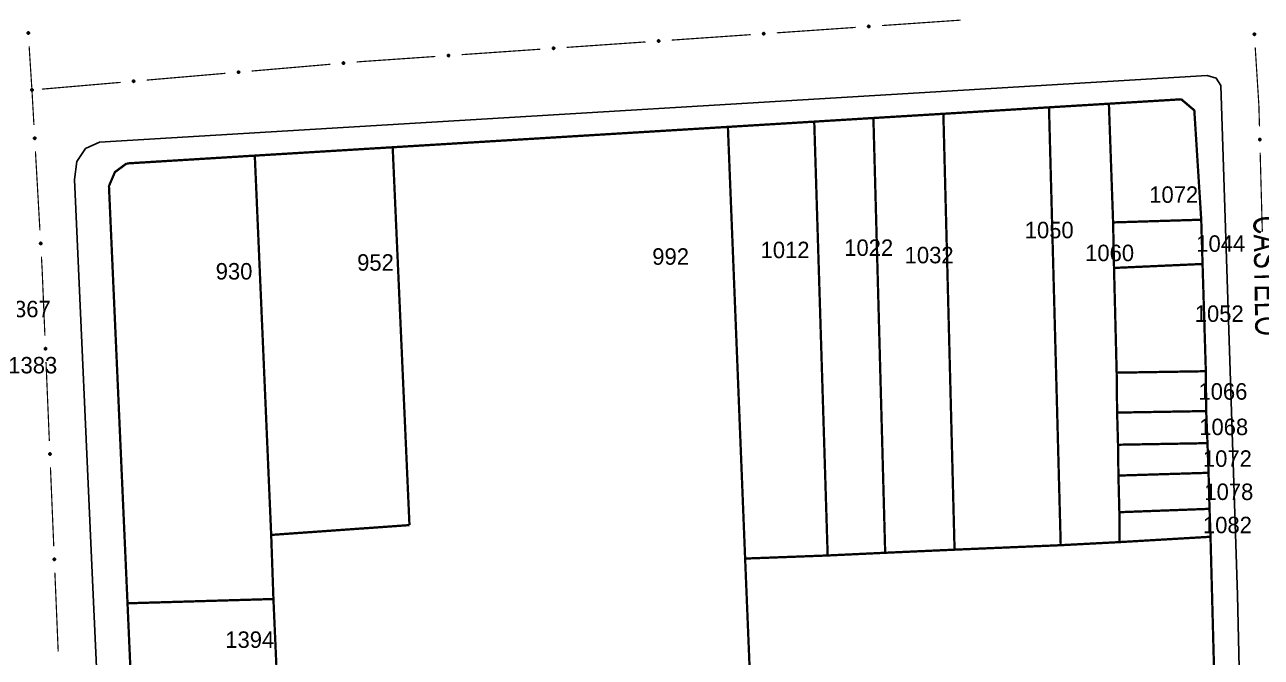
# Model space of a CAD drawing. Extents: x 202481 to 204056, y 4838981 to 4840330.
# Drawn here: x 203113.9 to 203301.8, y 4839437.1 to 4839533.1 of the extents above; entities that cross this region are included whole.
import ezdxf
from ezdxf.enums import TextEntityAlignment as Align

# ---------------------------------------------------------------- set-up
doc = ezdxf.new("R2010")
doc.units = 0
doc.header["$LTSCALE"] = 1.5
doc.header["$MEASUREMENT"] = 0
for name, color, linetype in [('CD_MALHA_LOTES', 7, 'CONTINUOUS'), ('RU-QUADRA', 210, 'CONTINUOUS'), ('SV-EIXO-RUA-PAV', 20, 'CONTINUOUS'), ('SV-RUA-PAVIM', 7, 'CONTINUOUS'), ('SV-TXT-RUA-PAV', 7, 'CONTINUOUS'), ('Th_NmrPort', 1, 'CONTINUOUS')]:
    doc.layers.add(name, color=color, linetype=linetype)
doc.styles.add('ARIAL', font='ARIAL.SHX')

msp = doc.modelspace()

# ---------------------------------------------------------------- linework, layer by layer
at = {"layer": 'CD_MALHA_LOTES', "linetype": 'Continuous', "const_width": 0.35, "flags": 128}
for points in [[(203278.66, 4839521.15), (203289.66, 4839521.82)], [(203289.66, 4839521.82), (203291.64, 4839520.14), (203292.69, 4839503.54)], [(203253.51, 4839519.62), (203269.56, 4839520.6)], [(203269.56, 4839520.6), (203278.66, 4839521.15)], [(203271.34, 4839454.13), (203269.56, 4839520.6)], [(203279.3, 4839503.13), (203278.66, 4839521.15)], [(203220.77, 4839517.63), (203233.89, 4839518.43)], [(203233.89, 4839518.43), (203242.88, 4839518.98)], [(203235.93, 4839452.57), (203233.89, 4839518.43)], [(203242.88, 4839518.98), (203253.51, 4839519.62)], [(203244.67, 4839452.98), (203242.88, 4839518.98)], [(203255.21, 4839453.45), (203253.51, 4839519.62)], [(203169.84, 4839514.54), (203220.77, 4839517.63)], [(203223.39, 4839452.1), (203220.77, 4839517.63)], [(203148.89, 4839513.27), (203169.84, 4839514.54)], [(203169.84, 4839514.54), (203172.39, 4839457.18)], [(203148.89, 4839513.27), (203129.41, 4839512.08)], [(203151.38, 4839455.69), (203148.89, 4839513.27)], [(203129.41, 4839512.08), (203127.64, 4839510.77), (203126.73, 4839508.65)], [(203126.73, 4839508.65), (203129.55, 4839445.31)], [(203279.3, 4839503.13), (203292.69, 4839503.54)], [(203279.44, 4839496.22), (203279.3, 4839503.13)], [(203292.69, 4839503.54), (203292.89, 4839496.82)], [(203279.44, 4839496.22), (203292.89, 4839496.82)], [(203279.84, 4839480.32), (203279.44, 4839496.22)], [(203292.89, 4839496.82), (203293.39, 4839480.54)], [(203279.84, 4839480.32), (203293.39, 4839480.54)], [(203293.39, 4839480.54), (203293.44, 4839474.49)], [(203279.91, 4839474.26), (203279.84, 4839480.32)], [(203279.91, 4839474.26), (203293.44, 4839474.49)], [(203280.05, 4839469.38), (203279.91, 4839474.26)], [(203293.44, 4839474.49), (203293.64, 4839469.62)], [(203280.05, 4839469.38), (203293.64, 4839469.62)], [(203280.11, 4839464.7), (203280.05, 4839469.38)], [(203293.64, 4839469.62), (203293.8, 4839465.12)], [(203280.11, 4839464.7), (203293.8, 4839465.12)], [(203280.25, 4839459.14), (203280.11, 4839464.7)], [(203293.8, 4839465.12), (203293.95, 4839459.65)], [(203280.25, 4839459.14), (203293.95, 4839459.65)], [(203280.28, 4839454.6), (203280.25, 4839459.14)], [(203293.95, 4839459.65), (203294.1, 4839455.41)], [(203172.39, 4839457.18), (203151.38, 4839455.69)], [(203151.72, 4839445.96), (203151.38, 4839455.69)], [(203280.28, 4839454.6), (203271.34, 4839454.13)], [(203294.1, 4839455.41), (203280.28, 4839454.6)], [(203294.1, 4839455.41), (203295.16, 4839415.45)], [(203223.39, 4839452.1), (203235.93, 4839452.57)], [(203244.67, 4839452.98), (203235.93, 4839452.57)], [(203255.21, 4839453.45), (203244.67, 4839452.98)], [(203271.34, 4839454.13), (203255.21, 4839453.45)], [(203225.07, 4839411.11), (203223.39, 4839452.1)], [(203129.55, 4839445.31), (203151.72, 4839445.96)], [(203130.22, 4839430.14), (203129.55, 4839445.31)], [(203152.39, 4839430.82), (203151.72, 4839445.96)]]:
    msp.add_lwpolyline(points, dxfattribs=at)
at = {"layer": 'RU-QUADRA', "linetype": 'Continuous', "const_width": 0.18, "flags": 128}
msp.add_lwpolyline([(203130.22, 4839430.14), (203129.55, 4839445.31), (203126.73, 4839508.65), (203127.64, 4839510.77), (203129.41, 4839512.08), (203148.89, 4839513.27), (203169.84, 4839514.54), (203220.77, 4839517.63), (203233.89, 4839518.43), (203242.88, 4839518.98), (203253.51, 4839519.62), (203269.56, 4839520.6), (203278.66, 4839521.15), (203289.66, 4839521.82), (203291.64, 4839520.14), (203292.69, 4839503.54), (203292.89, 4839496.82), (203293.39, 4839480.54), (203293.44, 4839474.49), (203293.64, 4839469.62), (203293.8, 4839465.12), (203293.95, 4839459.65), (203294.1, 4839455.41), (203295.16, 4839415.45)], dxfattribs=at)
at = {"layer": 'SV-EIXO-RUA-PAV', "const_width": 0.18}
for points in [[(203244.165918, 4839533.012819), (203256.137331, 4839533.840624)], [(203212.242149, 4839530.805339), (203224.213562, 4839531.633144)], [(203228.204033, 4839531.909079), (203240.175447, 4839532.736884)], [(203114.601965, 4839529.883156), (203114.987182, 4839523.895535)], [(203180.31838, 4839528.59786), (203192.289793, 4839529.425664)], [(203196.280264, 4839529.701599), (203208.251678, 4839530.529404)], [(203300.891953, 4839529.691039), (203301.399916, 4839521.707182)], [(203164.357369, 4839527.482871), (203165.02, 4839527.54)], [(203165.02, 4839527.54), (203176.327908, 4839528.321925)], [(203132.475644, 4839524.734116), (203144.431291, 4839525.764899)], [(203148.416507, 4839526.108493), (203160.372153, 4839527.139277)], [(203114.987182, 4839523.895535), (203115.03, 4839523.23)], [(203116.534782, 4839523.359738), (203128.490429, 4839524.390521)], [(203115.03, 4839523.23), (203115.332907, 4839517.90552)], [(203301.399916, 4839521.707182), (203301.45, 4839520.92)], [(203301.45, 4839520.92), (203301.537194, 4839517.709958)], [(203115.560098, 4839513.911978), (203116.241671, 4839501.931349)], [(203301.645806, 4839513.711432), (203301.971642, 4839501.715857)], [(203116.468861, 4839497.937806), (203116.525659, 4839496.93942)], [(203116.525659, 4839496.93942), (203116.57, 4839496.16)], [(203116.57, 4839496.16), (203116.999723, 4839485.94972)], [(203117.167923, 4839481.953258), (203117.672523, 4839469.963872)], [(203117.840723, 4839465.96741), (203118.345324, 4839453.978023)], [(203118.513524, 4839449.981561), (203119.018124, 4839437.992175)]]:
    msp.add_lwpolyline(points, dxfattribs=at)
at = {"layer": 'SV-EIXO-RUA-PAV'}
for points in [[(203114.574188, 4839532.029482), (203114.611374, 4839531.997714), (203114.636838, 4839531.962806), (203114.649696, 4839531.927579), (203114.652941, 4839531.893487), (203114.652333, 4839531.858236), (203114.643879, 4839531.82283), (203114.625791, 4839531.785612), (203114.594185, 4839531.748085), (203114.556712, 4839531.72435), (203114.52285, 4839531.709896), (203114.487496, 4839531.704465), (203114.45326, 4839531.70563), (203114.416773, 4839531.715628), (203114.379235, 4839531.734326), (203114.34227, 4839531.76702), (203114.317541, 4839531.801414), (203114.305998, 4839531.835814), (203114.300763, 4839531.871391), (203114.301815, 4839531.907373), (203114.310315, 4839531.94208), (203114.329209, 4839531.979841), (203114.361962, 4839532.015898), (203114.395983, 4839532.040954), (203114.430212, 4839532.052977), (203114.465354, 4839532.057342), (203114.500719, 4839532.057162), (203114.536664, 4839532.050145), (203114.574188, 4839532.029482)], [(203226.057866, 4839531.871018), (203226.089455, 4839531.908357), (203226.12424, 4839531.933987), (203226.159405, 4839531.947014), (203226.193481, 4839531.950423), (203226.228735, 4839531.949984), (203226.264181, 4839531.941699), (203226.301486, 4839531.92379), (203226.339163, 4839531.892364), (203226.363077, 4839531.855005), (203226.377693, 4839531.821213), (203226.383294, 4839531.785885), (203226.382293, 4839531.751644), (203226.37247, 4839531.71511), (203226.353952, 4839531.677483), (203226.321435, 4839531.640361), (203226.287161, 4839531.615467), (203226.252817, 4839531.60376), (203226.217265, 4839531.598355), (203226.181278, 4839531.599234), (203226.146531, 4839531.607567), (203226.10868, 4839531.626281), (203226.072466, 4839531.65886), (203226.047247, 4839531.692761), (203226.035061, 4839531.726932), (203226.030527, 4839531.762053), (203226.030538, 4839531.797418), (203226.037382, 4839531.833396), (203226.057866, 4839531.871018)], [(203242.01975, 4839532.974758), (203242.05134, 4839533.012096), (203242.086124, 4839533.037727), (203242.12129, 4839533.050754), (203242.155366, 4839533.054163), (203242.19062, 4839533.053724), (203242.226066, 4839533.045439), (203242.26337, 4839533.02753), (203242.301048, 4839532.996104), (203242.324962, 4839532.958745), (203242.339578, 4839532.924953), (203242.345178, 4839532.889625), (203242.344178, 4839532.855384), (203242.334355, 4839532.81885), (203242.315836, 4839532.781222), (203242.28332, 4839532.744101), (203242.249045, 4839532.719207), (203242.214701, 4839532.7075), (203242.179149, 4839532.702095), (203242.143163, 4839532.702974), (203242.108415, 4839532.711307), (203242.070564, 4839532.730021), (203242.03435, 4839532.7626), (203242.009132, 4839532.796501), (203241.996945, 4839532.830672), (203241.992412, 4839532.865793), (203241.992422, 4839532.901158), (203241.999267, 4839532.937136), (203242.01975, 4839532.974758)], [(203300.865698, 4839531.837383), (203300.902862, 4839531.805589), (203300.928301, 4839531.770664), (203300.941134, 4839531.735428), (203300.944355, 4839531.701333), (203300.943722, 4839531.666082), (203300.935243, 4839531.630682), (203300.917129, 4839531.593477), (203300.885496, 4839531.555973), (203300.848006, 4839531.532264), (203300.814134, 4839531.517835), (203300.778776, 4839531.512429), (203300.744541, 4839531.513617), (203300.708061, 4839531.523641), (203300.670536, 4839531.542366), (203300.633594, 4839531.575087), (203300.608889, 4839531.609497), (203300.597371, 4839531.643906), (203300.592162, 4839531.679487), (203300.593239, 4839531.715468), (203300.601763, 4839531.750169), (203300.620684, 4839531.787916), (203300.653462, 4839531.82395), (203300.687502, 4839531.848982), (203300.721739, 4839531.86098), (203300.756884, 4839531.865321), (203300.792249, 4839531.865116), (203300.828188, 4839531.858074), (203300.865698, 4839531.837383)], [(203194.134097, 4839529.663539), (203194.165686, 4839529.700877), (203194.200471, 4839529.726507), (203194.235636, 4839529.739534), (203194.269712, 4839529.742943), (203194.304966, 4839529.742504), (203194.340412, 4839529.734219), (203194.377717, 4839529.71631), (203194.415394, 4839529.684884), (203194.439308, 4839529.647525), (203194.453924, 4839529.613733), (203194.459525, 4839529.578405), (203194.458524, 4839529.544164), (203194.448701, 4839529.50763), (203194.430183, 4839529.470003), (203194.397666, 4839529.432881), (203194.363392, 4839529.407987), (203194.329047, 4839529.39628), (203194.293496, 4839529.390875), (203194.257509, 4839529.391755), (203194.222762, 4839529.400087), (203194.184911, 4839529.418801), (203194.148697, 4839529.45138), (203194.123478, 4839529.485281), (203194.111292, 4839529.519452), (203194.106758, 4839529.554573), (203194.106769, 4839529.589938), (203194.113613, 4839529.625916), (203194.134097, 4839529.663539)], [(203210.095981, 4839530.767279), (203210.127571, 4839530.804617), (203210.162355, 4839530.830247), (203210.197521, 4839530.843274), (203210.231597, 4839530.846683), (203210.266851, 4839530.846244), (203210.302297, 4839530.837959), (203210.339601, 4839530.82005), (203210.377279, 4839530.788624), (203210.401193, 4839530.751265), (203210.415809, 4839530.717473), (203210.421409, 4839530.682145), (203210.420409, 4839530.647904), (203210.410586, 4839530.61137), (203210.392067, 4839530.573743), (203210.359551, 4839530.536621), (203210.325276, 4839530.511727), (203210.290932, 4839530.50002), (203210.25538, 4839530.494615), (203210.219394, 4839530.495495), (203210.184646, 4839530.503827), (203210.146795, 4839530.522541), (203210.110581, 4839530.55512), (203210.085363, 4839530.589021), (203210.073176, 4839530.623192), (203210.068643, 4839530.658313), (203210.068653, 4839530.693678), (203210.075498, 4839530.729656), (203210.095981, 4839530.767279)], [(203178.172212, 4839528.559799), (203178.203802, 4839528.597137), (203178.238586, 4839528.622767), (203178.273751, 4839528.635794), (203178.307827, 4839528.639203), (203178.343082, 4839528.638764), (203178.378528, 4839528.63048), (203178.415832, 4839528.61257), (203178.45351, 4839528.581145), (203178.477424, 4839528.543785), (203178.49204, 4839528.509993), (203178.49764, 4839528.474665), (203178.49664, 4839528.440425), (203178.486817, 4839528.40389), (203178.468298, 4839528.366263), (203178.435781, 4839528.329141), (203178.401507, 4839528.304248), (203178.367163, 4839528.292541), (203178.331611, 4839528.287135), (203178.295625, 4839528.288015), (203178.260877, 4839528.296348), (203178.223026, 4839528.315061), (203178.186812, 4839528.347641), (203178.161594, 4839528.381542), (203178.149407, 4839528.415712), (203178.144874, 4839528.450833), (203178.144884, 4839528.486198), (203178.151729, 4839528.522176), (203178.172212, 4839528.559799)], [(203146.271294, 4839526.034028), (203146.302245, 4839526.071897), (203146.33659, 4839526.098114), (203146.371529, 4839526.111735), (203146.405542, 4839526.115722), (203146.440799, 4839526.115881), (203146.47638, 4839526.108199), (203146.513983, 4839526.090925), (203146.552189, 4839526.060143), (203146.576733, 4839526.023195), (203146.59192, 4839525.989655), (203146.598119, 4839525.954427), (203146.5977, 4839525.920175), (203146.588498, 4839525.883479), (203146.570621, 4839525.845543), (203146.538738, 4839525.807875), (203146.504891, 4839525.782404), (203146.470751, 4839525.770115), (203146.435296, 4839525.764108), (203146.399299, 4839525.764377), (203146.364415, 4839525.772119), (203146.326252, 4839525.790187), (203146.289491, 4839525.822148), (203146.263701, 4839525.855616), (203146.250937, 4839525.889575), (203146.245808, 4839525.924614), (203146.245218, 4839525.959974), (203146.251451, 4839525.996063), (203146.271294, 4839526.034028)], [(203162.212156, 4839527.408405), (203162.243107, 4839527.446274), (203162.277452, 4839527.472491), (203162.312391, 4839527.486113), (203162.346405, 4839527.490099), (203162.381661, 4839527.490258), (203162.417243, 4839527.482576), (203162.454845, 4839527.465302), (203162.493051, 4839527.43452), (203162.517595, 4839527.397572), (203162.532782, 4839527.364033), (203162.538981, 4839527.328805), (203162.538562, 4839527.294552), (203162.52936, 4839527.257856), (203162.511483, 4839527.219921), (203162.4796, 4839527.182253), (203162.445753, 4839527.156781), (203162.411613, 4839527.144493), (203162.376158, 4839527.138485), (203162.340162, 4839527.138754), (203162.305278, 4839527.146496), (203162.267114, 4839527.164565), (203162.230353, 4839527.196525), (203162.204563, 4839527.229994), (203162.191799, 4839527.263953), (203162.18667, 4839527.298992), (203162.186081, 4839527.334352), (203162.192314, 4839527.370441), (203162.212156, 4839527.408405)], [(203130.330431, 4839524.65965), (203130.361383, 4839524.697519), (203130.395728, 4839524.723736), (203130.430667, 4839524.737358), (203130.46468, 4839524.741344), (203130.499937, 4839524.741503), (203130.535518, 4839524.733821), (203130.573121, 4839524.716547), (203130.611326, 4839524.685765), (203130.635871, 4839524.648817), (203130.651058, 4839524.615278), (203130.657257, 4839524.58005), (203130.656838, 4839524.545797), (203130.647636, 4839524.509101), (203130.629758, 4839524.471165), (203130.597876, 4839524.433498), (203130.564029, 4839524.408026), (203130.529888, 4839524.395738), (203130.494433, 4839524.38973), (203130.458437, 4839524.389999), (203130.423553, 4839524.397741), (203130.38539, 4839524.41581), (203130.348629, 4839524.44777), (203130.322839, 4839524.481239), (203130.310075, 4839524.515198), (203130.304946, 4839524.550237), (203130.304356, 4839524.585597), (203130.310589, 4839524.621686), (203130.330431, 4839524.65965)], [(203114.877395, 4839523.327332), (203114.908346, 4839523.3652), (203114.942691, 4839523.391417), (203114.97763, 4839523.405039), (203115.011644, 4839523.409025), (203115.0469, 4839523.409185), (203115.082482, 4839523.401503), (203115.120084, 4839523.384229), (203115.15829, 4839523.353447), (203115.182834, 4839523.316498), (203115.198021, 4839523.282959), (203115.20422, 4839523.247731), (203115.203801, 4839523.213479), (203115.194599, 4839523.176783), (203115.176722, 4839523.138847), (203115.144839, 4839523.101179), (203115.110992, 4839523.075707), (203115.076852, 4839523.063419), (203115.041397, 4839523.057412), (203115.005401, 4839523.057681), (203114.970517, 4839523.065423), (203114.932353, 4839523.083491), (203114.895592, 4839523.115452), (203114.869802, 4839523.14892), (203114.857038, 4839523.182879), (203114.851909, 4839523.217918), (203114.851319, 4839523.253278), (203114.857553, 4839523.289367), (203114.877395, 4839523.327332)], [(203115.548245, 4839516.05845), (203115.585194, 4839516.026407), (203115.610398, 4839515.991312), (203115.622995, 4839515.95599), (203115.625987, 4839515.921875), (203115.625118, 4839515.886629), (203115.616401, 4839515.851287), (203115.598038, 4839515.814204), (203115.566154, 4839515.776913), (203115.528506, 4839515.753456), (203115.494538, 4839515.739254), (203115.459144, 4839515.734085), (203115.424918, 4839515.735504), (203115.388506, 4839515.745772), (203115.351108, 4839515.764749), (203115.314386, 4839515.797716), (203115.289913, 4839515.832292), (203115.278626, 4839515.866777), (203115.273655, 4839515.902392), (203115.274974, 4839515.938365), (203115.283731, 4839515.973008), (203115.302905, 4839516.010628), (203115.335924, 4839516.046441), (203115.370131, 4839516.071244), (203115.404448, 4839516.083012), (203115.439621, 4839516.087117), (203115.474983, 4839516.086674), (203115.510875, 4839516.079391), (203115.548245, 4839516.05845)], [(203301.697639, 4839515.857312), (203301.733622, 4839515.824186), (203301.757773, 4839515.788359), (203301.769316, 4839515.752679), (203301.771295, 4839515.71849), (203301.769381, 4839515.683285), (203301.759619, 4839515.648217), (203301.740164, 4839515.611696), (203301.707188, 4839515.575367), (203301.66886, 4839515.553038), (203301.634486, 4839515.53985), (203301.598954, 4839515.535733), (203301.564786, 4839515.538167), (203301.528694, 4839515.549511), (203301.491875, 4839515.569588), (203301.456148, 4839515.603631), (203301.432711, 4839515.638917), (203301.422452, 4839515.673722), (203301.41854, 4839515.709469), (203301.420926, 4839515.745387), (203301.430706, 4839515.779755), (203301.450988, 4839515.816789), (203301.485055, 4839515.851607), (203301.519983, 4839515.875384), (203301.554634, 4839515.886129), (203301.589914, 4839515.889188), (203301.625247, 4839515.887697), (203301.660907, 4839515.879352), (203301.697639, 4839515.857312)], [(203116.457008, 4839500.084279), (203116.493958, 4839500.052235), (203116.519162, 4839500.01714), (203116.531758, 4839499.981819), (203116.534751, 4839499.947704), (203116.533881, 4839499.912457), (203116.525165, 4839499.877115), (203116.506801, 4839499.840032), (203116.474918, 4839499.802741), (203116.437269, 4839499.779285), (203116.403301, 4839499.765083), (203116.367907, 4839499.759914), (203116.333682, 4839499.761333), (203116.29727, 4839499.771601), (203116.259871, 4839499.790577), (203116.22315, 4839499.823545), (203116.198676, 4839499.858121), (203116.187389, 4839499.892605), (203116.182419, 4839499.928221), (203116.183738, 4839499.964194), (203116.192494, 4839499.998837), (203116.211668, 4839500.036457), (203116.244687, 4839500.07227), (203116.278894, 4839500.097073), (203116.313211, 4839500.108841), (203116.348385, 4839500.112945), (203116.383747, 4839500.112503), (203116.419638, 4839500.10522), (203116.457008, 4839500.084279)], [(203117.187764, 4839484.099671), (203117.224237, 4839484.067086), (203117.24892, 4839484.031622), (203117.260993, 4839483.996119), (203117.263482, 4839483.961963), (203117.262092, 4839483.926734), (203117.252854, 4839483.891524), (203117.233945, 4839483.854716), (203117.201515, 4839483.8179), (203117.163524, 4839483.795002), (203117.12935, 4839483.781303), (203117.093884, 4839483.776658), (203117.059683, 4839483.778581), (203117.023426, 4839483.789386), (203116.986312, 4839483.808913), (203116.950081, 4839483.842419), (203116.926121, 4839483.877352), (203116.915345, 4839483.912), (203116.9109, 4839483.947684), (203116.91275, 4839483.983634), (203116.922017, 4839484.018144), (203116.941745, 4839484.055477), (203116.975289, 4839484.090799), (203117.009858, 4839484.115094), (203117.044345, 4839484.126354), (203117.079576, 4839484.129938), (203117.114927, 4839484.128974), (203117.150708, 4839484.121162), (203117.187764, 4839484.099671)], [(203117.860565, 4839468.113823), (203117.897037, 4839468.081238), (203117.92172, 4839468.045774), (203117.933794, 4839468.010271), (203117.936282, 4839467.976115), (203117.934892, 4839467.940885), (203117.925655, 4839467.905676), (203117.906746, 4839467.868868), (203117.874315, 4839467.832052), (203117.836324, 4839467.809154), (203117.80215, 4839467.795455), (203117.766684, 4839467.79081), (203117.732483, 4839467.792733), (203117.696227, 4839467.803538), (203117.659113, 4839467.823065), (203117.622882, 4839467.856571), (203117.598922, 4839467.891504), (203117.588145, 4839467.926152), (203117.583701, 4839467.961836), (203117.585551, 4839467.997786), (203117.594818, 4839468.032296), (203117.614545, 4839468.069629), (203117.64809, 4839468.10495), (203117.682659, 4839468.129246), (203117.717146, 4839468.140506), (203117.752376, 4839468.14409), (203117.787728, 4839468.143126), (203117.823508, 4839468.135314), (203117.860565, 4839468.113823)], [(203118.533365, 4839452.127975), (203118.569837, 4839452.09539), (203118.594521, 4839452.059926), (203118.606594, 4839452.024422), (203118.609083, 4839451.990267), (203118.607693, 4839451.955037), (203118.598455, 4839451.919828), (203118.579546, 4839451.88302), (203118.547116, 4839451.846204), (203118.509125, 4839451.823306), (203118.474951, 4839451.809607), (203118.439485, 4839451.804961), (203118.405284, 4839451.806885), (203118.369027, 4839451.81769), (203118.331913, 4839451.837217), (203118.295682, 4839451.870723), (203118.271722, 4839451.905656), (203118.260946, 4839451.940304), (203118.256501, 4839451.975988), (203118.258351, 4839452.011938), (203118.267618, 4839452.046448), (203118.287346, 4839452.083781), (203118.32089, 4839452.119102), (203118.355459, 4839452.143397), (203118.389946, 4839452.154658), (203118.425177, 4839452.158242), (203118.460528, 4839452.157278), (203118.496309, 4839452.149466), (203118.533365, 4839452.127975)]]:
    msp.add_lwpolyline(points, close=True, dxfattribs=at)
for points in [[(203114.301815, 4839531.907373), (203114.317541, 4839531.801414)], [(203114.306978, 4839531.920436), (203114.329005, 4839531.790588)], [(203114.310315, 4839531.94208), (203114.34227, 4839531.76702)], [(203114.32249, 4839531.955618), (203114.359791, 4839531.758385)], [(203114.329209, 4839531.979841), (203114.379235, 4839531.734326)], [(203114.347359, 4839531.994136), (203114.397298, 4839531.727982)], [(203114.361962, 4839532.015898), (203114.416773, 4839531.715628)], [(203114.378112, 4839532.026196), (203114.433666, 4839531.715281)], [(203114.395983, 4839532.040954), (203114.45326, 4839531.70563)], [(203114.412553, 4839532.043453), (203114.469684, 4839531.708027)], [(203114.430212, 4839532.052977), (203114.487496, 4839531.704465)], [(203114.447519, 4839532.052539), (203114.502452, 4839531.708768)], [(203114.465354, 4839532.057342), (203114.52285, 4839531.709896)], [(203114.484373, 4839532.053543), (203114.541241, 4839531.722202)], [(203114.500719, 4839532.057162), (203114.556712, 4839531.72435)], [(203114.518854, 4839532.048924), (203114.575594, 4839531.74082)], [(203114.536664, 4839532.050145), (203114.594185, 4839531.748085)], [(203114.553685, 4839532.038859), (203114.607885, 4839531.770245)], [(203114.574188, 4839532.029482), (203114.625791, 4839531.785612)], [(203114.59374, 4839532.011354), (203114.63394, 4839531.811574)], [(203114.611374, 4839531.997714), (203114.643879, 4839531.82283)], [(203114.625975, 4839531.977877), (203114.646553, 4839531.849304)], [(203114.636838, 4839531.962806), (203114.652333, 4839531.858236)], [(203226.030527, 4839531.762053), (203226.377693, 4839531.821213)], [(203226.030538, 4839531.797418), (203226.363077, 4839531.855005)], [(203226.034235, 4839531.78109), (203226.3653, 4839531.839545)], [(203226.035061, 4839531.726932), (203226.383294, 4839531.785885)], [(203226.035416, 4839531.744241), (203226.37892, 4839531.800821)], [(203226.037382, 4839531.833396), (203226.339163, 4839531.892364)], [(203226.038689, 4839531.815592), (203226.346517, 4839531.873808)], [(203226.044669, 4839531.709319), (203226.379817, 4839531.768056)], [(203226.047247, 4839531.692761), (203226.382293, 4839531.751644)], [(203226.048587, 4839531.850471), (203226.316938, 4839531.905957)], [(203226.057866, 4839531.871018), (203226.301486, 4839531.92379)], [(203226.062091, 4839531.674961), (203226.372736, 4839531.732004)], [(203226.072466, 4839531.65886), (203226.37247, 4839531.71511)], [(203226.075899, 4839531.890658), (203226.275485, 4839531.931814)], [(203226.089455, 4839531.908357), (203226.264181, 4839531.941699)], [(203226.094298, 4839531.644361), (203226.360209, 4839531.695576)], [(203226.10868, 4839531.626281), (203226.353952, 4839531.677483)], [(203226.109221, 4839531.923053), (203226.237695, 4839531.944247)], [(203226.12424, 4839531.933987), (203226.228735, 4839531.949984)], [(203226.132935, 4839531.619678), (203226.329986, 4839531.657923)], [(203226.146531, 4839531.607567), (203226.321435, 4839531.640361)], [(203226.16819, 4839531.604334), (203226.297931, 4839531.626983)], [(203226.181278, 4839531.599234), (203226.287161, 4839531.615467)], [(203241.992412, 4839532.865793), (203242.339578, 4839532.924953)], [(203241.992422, 4839532.901158), (203242.324962, 4839532.958745)], [(203241.99612, 4839532.88483), (203242.327184, 4839532.943284)], [(203241.996945, 4839532.830672), (203242.345178, 4839532.889625)], [(203241.9973, 4839532.847981), (203242.340804, 4839532.904561)], [(203241.999267, 4839532.937136), (203242.301048, 4839532.996104)], [(203242.000573, 4839532.919332), (203242.308402, 4839532.977548)], [(203242.006554, 4839532.813059), (203242.341702, 4839532.871796)], [(203242.009132, 4839532.796501), (203242.344178, 4839532.855384)], [(203242.010471, 4839532.954211), (203242.278823, 4839533.009697)], [(203242.01975, 4839532.974758), (203242.26337, 4839533.02753)], [(203242.023975, 4839532.778701), (203242.33462, 4839532.835744)], [(203242.03435, 4839532.7626), (203242.334355, 4839532.81885)], [(203242.037784, 4839532.994397), (203242.237369, 4839533.035554)], [(203242.05134, 4839533.012096), (203242.226066, 4839533.045439)], [(203242.056182, 4839532.748101), (203242.322094, 4839532.799315)], [(203242.070564, 4839532.730021), (203242.315836, 4839532.781222)], [(203242.071106, 4839533.026793), (203242.199579, 4839533.047987)], [(203242.086124, 4839533.037727), (203242.19062, 4839533.053724)], [(203242.094819, 4839532.723417), (203242.291871, 4839532.761663)], [(203242.108415, 4839532.711307), (203242.28332, 4839532.744101)], [(203242.130075, 4839532.708074), (203242.259816, 4839532.730723)], [(203242.143163, 4839532.702974), (203242.249045, 4839532.719207)], [(203300.593239, 4839531.715468), (203300.608889, 4839531.609497)], [(203300.598411, 4839531.728527), (203300.620346, 4839531.598664)], [(203300.601763, 4839531.750169), (203300.633594, 4839531.575087)], [(203300.613948, 4839531.763698), (203300.651109, 4839531.566439)], [(203300.620684, 4839531.787916), (203300.670536, 4839531.542366)], [(203300.638844, 4839531.802199), (203300.688595, 4839531.536009)], [(203300.653462, 4839531.82395), (203300.708061, 4839531.523641)], [(203300.66962, 4839531.834237), (203300.724954, 4839531.523283)], [(203300.687502, 4839531.848982), (203300.744541, 4839531.513617)], [(203300.704073, 4839531.851469), (203300.760966, 4839531.516003)], [(203300.721739, 4839531.86098), (203300.778776, 4839531.512429)], [(203300.739046, 4839531.86053), (203300.793735, 4839531.516721)], [(203300.756884, 4839531.865321), (203300.814134, 4839531.517835)], [(203300.7759, 4839531.861508), (203300.832533, 4839531.530127)], [(203300.792249, 4839531.865116), (203300.848006, 4839531.532264)], [(203300.810378, 4839531.856865), (203300.8669, 4839531.548721)], [(203300.828188, 4839531.858074), (203300.885496, 4839531.555973)], [(203300.845202, 4839531.846775), (203300.899211, 4839531.578123)], [(203300.865698, 4839531.837383), (203300.917129, 4839531.593477)], [(203300.885237, 4839531.819242), (203300.925296, 4839531.619433)], [(203300.902862, 4839531.805589), (203300.935243, 4839531.630682)], [(203300.917449, 4839531.785742), (203300.937936, 4839531.657154)], [(203300.928301, 4839531.770664), (203300.943722, 4839531.666082)], [(203194.106758, 4839529.554573), (203194.453924, 4839529.613733)], [(203194.106769, 4839529.589938), (203194.439308, 4839529.647525)], [(203194.110466, 4839529.57361), (203194.441531, 4839529.632065)], [(203194.111292, 4839529.519452), (203194.459525, 4839529.578405)], [(203194.111647, 4839529.536761), (203194.45515, 4839529.593341)], [(203194.113613, 4839529.625916), (203194.415394, 4839529.684884)], [(203194.114919, 4839529.608112), (203194.422748, 4839529.666328)], [(203194.1209, 4839529.501839), (203194.456048, 4839529.560576)], [(203194.123478, 4839529.485281), (203194.458524, 4839529.544164)], [(203194.124818, 4839529.642991), (203194.393169, 4839529.698477)], [(203194.134097, 4839529.663539), (203194.377717, 4839529.71631)], [(203194.138322, 4839529.467481), (203194.448967, 4839529.524524)], [(203194.148697, 4839529.45138), (203194.448701, 4839529.50763)], [(203194.15213, 4839529.683178), (203194.351716, 4839529.724334)], [(203194.165686, 4839529.700877), (203194.340412, 4839529.734219)], [(203194.170529, 4839529.436882), (203194.43644, 4839529.488096)], [(203194.185452, 4839529.715573), (203194.313926, 4839529.736767)], [(203194.200471, 4839529.726507), (203194.304966, 4839529.742504)], [(203210.068643, 4839530.658313), (203210.415809, 4839530.717473)], [(203210.068653, 4839530.693678), (203210.401193, 4839530.751265)], [(203210.072351, 4839530.67735), (203210.403415, 4839530.735805)], [(203210.073176, 4839530.623192), (203210.421409, 4839530.682145)], [(203210.073531, 4839530.640501), (203210.417035, 4839530.697081)], [(203210.075498, 4839530.729656), (203210.377279, 4839530.788624)], [(203210.076804, 4839530.711852), (203210.384632, 4839530.770068)], [(203210.082785, 4839530.605579), (203210.417933, 4839530.664316)], [(203210.085363, 4839530.589021), (203210.420409, 4839530.647904)], [(203210.086702, 4839530.746731), (203210.355054, 4839530.802217)], [(203210.095981, 4839530.767279), (203210.339601, 4839530.82005)], [(203210.100206, 4839530.571221), (203210.410851, 4839530.628264)], [(203210.110581, 4839530.55512), (203210.410586, 4839530.61137)], [(203210.114015, 4839530.786918), (203210.3136, 4839530.828074)], [(203210.127571, 4839530.804617), (203210.302297, 4839530.837959)], [(203210.132413, 4839530.540622), (203210.398325, 4839530.591836)], [(203210.146795, 4839530.522541), (203210.392067, 4839530.573743)], [(203210.147337, 4839530.819313), (203210.27581, 4839530.840507)], [(203210.162355, 4839530.830247), (203210.266851, 4839530.846244)], [(203210.17105, 4839530.515938), (203210.368102, 4839530.554184)], [(203210.184646, 4839530.503827), (203210.359551, 4839530.536621)], [(203210.206306, 4839530.500594), (203210.336046, 4839530.523244)], [(203210.219394, 4839530.495495), (203210.325276, 4839530.511727)], [(203178.144874, 4839528.450833), (203178.49204, 4839528.509993)], [(203178.144884, 4839528.486198), (203178.477424, 4839528.543785)], [(203178.148582, 4839528.46987), (203178.479646, 4839528.528325)], [(203178.149407, 4839528.415712), (203178.49764, 4839528.474665)], [(203178.149762, 4839528.433022), (203178.493266, 4839528.489601)], [(203178.151729, 4839528.522176), (203178.45351, 4839528.581145)], [(203178.153035, 4839528.504372), (203178.460863, 4839528.562588)], [(203178.159016, 4839528.398099), (203178.494164, 4839528.456836)], [(203178.161594, 4839528.381542), (203178.49664, 4839528.440425)], [(203178.162933, 4839528.539251), (203178.431285, 4839528.594738)], [(203178.172212, 4839528.559799), (203178.415832, 4839528.61257)], [(203178.176437, 4839528.363741), (203178.487082, 4839528.420784)], [(203178.186812, 4839528.347641), (203178.486817, 4839528.40389)], [(203178.190245, 4839528.579438), (203178.389831, 4839528.620595)], [(203178.203802, 4839528.597137), (203178.378528, 4839528.63048)], [(203178.208644, 4839528.333142), (203178.474556, 4839528.384356)], [(203178.223026, 4839528.315061), (203178.468298, 4839528.366263)], [(203178.223568, 4839528.611833), (203178.352041, 4839528.633027)], [(203178.238586, 4839528.622767), (203178.343082, 4839528.638764)], [(203178.247281, 4839528.308458), (203178.444332, 4839528.346704)], [(203178.260877, 4839528.296348), (203178.435781, 4839528.329141)], [(203178.282537, 4839528.293115), (203178.412277, 4839528.315764)], [(203178.295625, 4839528.288015), (203178.401507, 4839528.304248)], [(203194.184911, 4839529.418801), (203194.430183, 4839529.470003)], [(203194.209166, 4839529.412198), (203194.406217, 4839529.450444)], [(203194.222762, 4839529.400087), (203194.397666, 4839529.432881)], [(203194.244421, 4839529.396854), (203194.374162, 4839529.419504)], [(203194.257509, 4839529.391755), (203194.363392, 4839529.407987)], [(203146.245218, 4839525.959974), (203146.576733, 4839526.023195)], [(203146.245808, 4839525.924614), (203146.59192, 4839525.989655)], [(203146.249192, 4839525.943711), (203146.579217, 4839526.007774)], [(203146.250937, 4839525.889575), (203146.598119, 4839525.954427)], [(203146.250998, 4839525.906888), (203146.593492, 4839525.969287)], [(203146.251451, 4839525.996063), (203146.552189, 4839526.060143)], [(203146.25306, 4839525.978284), (203146.559856, 4839526.041714)], [(203146.260843, 4839525.872128), (203146.594946, 4839525.936542)], [(203146.262365, 4839526.013326), (203146.529736, 4839526.073357)], [(203146.263701, 4839525.855616), (203146.5977, 4839525.920175)], [(203146.271294, 4839526.034028), (203146.513983, 4839526.090925)], [(203146.278844, 4839525.83807), (203146.588477, 4839525.900375)], [(203146.288991, 4839526.05397), (203146.48785, 4839526.098507)], [(203146.289491, 4839525.822148), (203146.588498, 4839525.883479)], [(203146.302245, 4839526.071897), (203146.47638, 4839526.108199)], [(203146.311566, 4839525.808022), (203146.57657, 4839525.86374)], [(203146.321759, 4839526.086926), (203146.449855, 4839526.110296)], [(203146.326252, 4839525.790187), (203146.570621, 4839525.845543)], [(203146.33659, 4839526.098114), (203146.440799, 4839526.115881)], [(203146.350616, 4839525.783997), (203146.54699, 4839525.82558)], [(203146.364415, 4839525.772119), (203146.538738, 4839525.807875)], [(203146.386127, 4839525.769254), (203146.515465, 4839525.794101)], [(203146.399299, 4839525.764377), (203146.504891, 4839525.782404)], [(203162.186081, 4839527.334352), (203162.517595, 4839527.397572)], [(203162.18667, 4839527.298992), (203162.532782, 4839527.364033)], [(203162.190055, 4839527.318089), (203162.520079, 4839527.382152)], [(203162.191799, 4839527.263953), (203162.538981, 4839527.328805)], [(203162.19186, 4839527.281266), (203162.534354, 4839527.343665)], [(203162.192314, 4839527.370441), (203162.493051, 4839527.43452)], [(203162.193922, 4839527.352662), (203162.500718, 4839527.416092)], [(203162.201705, 4839527.246505), (203162.535808, 4839527.31092)], [(203162.203227, 4839527.387704), (203162.470598, 4839527.447734)], [(203162.204563, 4839527.229994), (203162.538562, 4839527.294552)], [(203162.212156, 4839527.408405), (203162.454845, 4839527.465302)], [(203162.219706, 4839527.212448), (203162.529339, 4839527.274753)], [(203162.229853, 4839527.428348), (203162.428712, 4839527.472884)], [(203162.230353, 4839527.196525), (203162.52936, 4839527.257856)], [(203162.243107, 4839527.446274), (203162.417243, 4839527.482576)], [(203162.252428, 4839527.182399), (203162.517432, 4839527.238117)], [(203162.262621, 4839527.461304), (203162.390717, 4839527.484674)], [(203162.267114, 4839527.164565), (203162.511483, 4839527.219921)], [(203162.277452, 4839527.472491), (203162.381661, 4839527.490258)], [(203162.291478, 4839527.158374), (203162.487852, 4839527.199958)], [(203162.305278, 4839527.146496), (203162.4796, 4839527.182253)], [(203162.326989, 4839527.143631), (203162.456327, 4839527.168478)], [(203162.340162, 4839527.138754), (203162.445753, 4839527.156781)], [(203130.304356, 4839524.585597), (203130.635871, 4839524.648817)], [(203130.304946, 4839524.550237), (203130.651058, 4839524.615278)], [(203130.30833, 4839524.569334), (203130.638355, 4839524.633397)], [(203130.310075, 4839524.515198), (203130.657257, 4839524.58005)], [(203130.310136, 4839524.53251), (203130.65263, 4839524.594909)], [(203130.310589, 4839524.621686), (203130.611326, 4839524.685765)], [(203130.312197, 4839524.603907), (203130.618994, 4839524.667337)], [(203130.31998, 4839524.49775), (203130.654084, 4839524.562165)], [(203130.321502, 4839524.638948), (203130.588874, 4839524.698979)], [(203130.322839, 4839524.481239), (203130.656838, 4839524.545797)], [(203130.330431, 4839524.65965), (203130.573121, 4839524.716547)], [(203130.337982, 4839524.463693), (203130.647615, 4839524.525998)], [(203130.348129, 4839524.679593), (203130.546988, 4839524.724129)], [(203130.348629, 4839524.44777), (203130.647636, 4839524.509101)], [(203130.361383, 4839524.697519), (203130.535518, 4839524.733821)], [(203130.370704, 4839524.433644), (203130.635708, 4839524.489362)], [(203130.380897, 4839524.712549), (203130.508993, 4839524.735919)], [(203130.38539, 4839524.41581), (203130.629758, 4839524.471165)], [(203130.395728, 4839524.723736), (203130.499937, 4839524.741503)], [(203130.409754, 4839524.409619), (203130.606128, 4839524.451203)], [(203130.423553, 4839524.397741), (203130.597876, 4839524.433498)], [(203130.445265, 4839524.394876), (203130.574602, 4839524.419723)], [(203130.458437, 4839524.389999), (203130.564029, 4839524.408026)], [(203114.851319, 4839523.253278), (203115.182834, 4839523.316498)], [(203114.851909, 4839523.217918), (203115.198021, 4839523.282959)], [(203114.855294, 4839523.237015), (203115.185318, 4839523.301078)], [(203114.857038, 4839523.182879), (203115.20422, 4839523.247731)], [(203114.857099, 4839523.200192), (203115.199593, 4839523.262591)], [(203114.857553, 4839523.289367), (203115.15829, 4839523.353447)], [(203114.859161, 4839523.271588), (203115.165957, 4839523.335018)], [(203114.866944, 4839523.165431), (203115.201047, 4839523.229846)], [(203114.868466, 4839523.30663), (203115.135837, 4839523.366661)], [(203114.869802, 4839523.14892), (203115.203801, 4839523.213479)], [(203114.877395, 4839523.327332), (203115.120084, 4839523.384229)], [(203114.884945, 4839523.131374), (203115.194578, 4839523.193679)], [(203114.895092, 4839523.347274), (203115.093951, 4839523.391811)], [(203114.895592, 4839523.115452), (203115.194599, 4839523.176783)], [(203114.908346, 4839523.3652), (203115.082482, 4839523.401503)], [(203114.917667, 4839523.101325), (203115.182671, 4839523.157043)], [(203114.92786, 4839523.38023), (203115.055956, 4839523.4036)], [(203114.932353, 4839523.083491), (203115.176722, 4839523.138847)], [(203114.942691, 4839523.391417), (203115.0469, 4839523.409185)], [(203114.956717, 4839523.077301), (203115.153091, 4839523.118884)], [(203114.970517, 4839523.065423), (203115.144839, 4839523.101179)], [(203114.992228, 4839523.062558), (203115.121566, 4839523.087405)], [(203115.005401, 4839523.057681), (203115.110992, 4839523.075707)], [(203115.274974, 4839515.938365), (203115.289913, 4839515.832292)], [(203115.280233, 4839515.95139), (203115.301297, 4839515.821382)], [(203115.283731, 4839515.973008), (203115.314386, 4839515.797716)], [(203115.296006, 4839515.986455), (203115.331843, 4839515.788952)], [(203115.302905, 4839516.010628), (203115.351108, 4839515.764749)], [(203115.32116, 4839516.024788), (203115.369123, 4839515.758271)], [(203115.335924, 4839516.046441), (203115.388506, 4839515.745772)], [(203115.35215, 4839516.056619), (203115.405396, 4839515.7453)], [(203115.370131, 4839516.071244), (203115.424918, 4839515.735504)], [(203115.386718, 4839516.073619), (203115.441359, 4839515.737779)], [(203115.404448, 4839516.083012), (203115.459144, 4839515.734085)], [(203115.421751, 4839516.082446), (203115.474132, 4839515.738277)], [(203115.439621, 4839516.087117), (203115.494538, 4839515.739254)], [(203115.458611, 4839516.083176), (203115.513019, 4839515.751423)], [(203115.474983, 4839516.086674), (203115.528506, 4839515.753456)], [(203115.493057, 4839516.078302), (203115.54751, 4839515.769786)], [(203115.510875, 4839516.079391), (203115.566154, 4839515.776913)], [(203115.527812, 4839516.067979), (203115.580018, 4839515.79897)], [(203115.548245, 4839516.05845), (203115.598038, 4839515.814204)], [(203115.567662, 4839516.040178), (203115.606379, 4839515.840105)], [(203115.585194, 4839516.026407), (203115.616401, 4839515.851287)], [(203115.599648, 4839516.006463), (203115.619272, 4839515.87774)], [(203115.610398, 4839515.991312), (203115.625118, 4839515.886629)], [(203301.420926, 4839515.745387), (203301.432711, 4839515.638917)], [(203301.426569, 4839515.75825), (203301.443766, 4839515.627674)], [(203301.430706, 4839515.779755), (203301.456148, 4839515.603631)], [(203301.443375, 4839515.792832), (203301.473337, 4839515.594352)], [(203301.450988, 4839515.816789), (203301.491875, 4839515.569588)], [(203301.469655, 4839515.830401), (203301.509691, 4839515.562579)], [(203301.485055, 4839515.851607), (203301.528694, 4839515.549511)], [(203301.501577, 4839515.861299), (203301.545563, 4839515.548538)], [(203301.519983, 4839515.875384), (203301.564786, 4839515.538167)], [(203301.536634, 4839515.877267), (203301.581287, 4839515.539953)], [(203301.554634, 4839515.886129), (203301.598954, 4839515.535733)], [(203301.571913, 4839515.88505), (203301.61406, 4839515.539478)], [(203301.589914, 4839515.889188), (203301.634486, 4839515.53985)], [(203301.608778, 4839515.884686), (203301.65332, 4839515.551465)], [(203301.625247, 4839515.887697), (203301.66886, 4839515.553038)], [(203301.643064, 4839515.878793), (203301.68834, 4839515.568797)], [(203301.660907, 4839515.879352), (203301.707188, 4839515.575367)], [(203301.677498, 4839515.867443), (203301.7217, 4839515.597003)], [(203301.697639, 4839515.857312), (203301.740164, 4839515.611696)], [(203301.716506, 4839515.838472), (203301.74927, 4839515.637338)], [(203301.733622, 4839515.824186), (203301.759619, 4839515.648217)], [(203301.747477, 4839515.803822), (203301.763273, 4839515.674574)], [(203301.757773, 4839515.788359), (203301.769381, 4839515.683285)], [(203116.183738, 4839499.964194), (203116.198676, 4839499.858121)], [(203116.188997, 4839499.977218), (203116.21006, 4839499.847211)], [(203116.192494, 4839499.998837), (203116.22315, 4839499.823545)], [(203116.204769, 4839500.012284), (203116.240606, 4839499.81478)], [(203116.211668, 4839500.036457), (203116.259871, 4839499.790577)], [(203116.229923, 4839500.050617), (203116.277887, 4839499.7841)], [(203116.244687, 4839500.07227), (203116.29727, 4839499.771601)], [(203116.260914, 4839500.082448), (203116.31416, 4839499.771129)], [(203116.278894, 4839500.097073), (203116.333682, 4839499.761333)], [(203116.295482, 4839500.099448), (203116.350122, 4839499.763608)], [(203116.313211, 4839500.108841), (203116.367907, 4839499.759914)], [(203116.330514, 4839500.108275), (203116.382896, 4839499.764106)], [(203116.348385, 4839500.112945), (203116.403301, 4839499.765083)], [(203116.367375, 4839500.109005), (203116.421783, 4839499.777252)], [(203116.383747, 4839500.112503), (203116.437269, 4839499.779285)], [(203116.40182, 4839500.104131), (203116.456273, 4839499.795615)], [(203116.419638, 4839500.10522), (203116.474918, 4839499.802741)], [(203116.436576, 4839500.093808), (203116.488781, 4839499.824799)], [(203116.457008, 4839500.084279), (203116.506801, 4839499.840032)], [(203116.476426, 4839500.066007), (203116.515142, 4839499.865933)], [(203116.493958, 4839500.052235), (203116.525165, 4839499.877115)], [(203116.508412, 4839500.032291), (203116.528035, 4839499.903569)], [(203116.519162, 4839500.01714), (203116.533881, 4839499.912457)], [(203116.91275, 4839483.983634), (203116.926121, 4839483.877352)], [(203116.918201, 4839483.99658), (203116.937343, 4839483.866275)], [(203116.922017, 4839484.018144), (203116.950081, 4839483.842419)], [(203116.93449, 4839484.031409), (203116.967407, 4839483.833397)], [(203116.941745, 4839484.055477), (203116.986312, 4839483.808913)], [(203116.960207, 4839484.069366), (203117.00423, 4839483.80217)], [(203116.975289, 4839484.090799), (203117.023426, 4839483.789386)], [(203116.991664, 4839484.100736), (203117.040307, 4839483.788665)], [(203117.009858, 4839484.115094), (203117.059683, 4839483.778581)], [(203117.026479, 4839484.117224), (203117.076155, 4839483.780614)], [(203117.044345, 4839484.126354), (203117.093884, 4839483.776658)], [(203117.061639, 4839484.125532), (203117.108932, 4839483.780627)], [(203117.079576, 4839484.129938), (203117.12935, 4839483.781303)], [(203117.098505, 4839484.125718), (203117.148009, 4839483.793198)], [(203117.114927, 4839484.128974), (203117.163524, 4839483.795002)], [(203117.132875, 4839484.120336), (203117.182767, 4839483.811049)], [(203117.150708, 4839484.121162), (203117.201515, 4839483.8179)], [(203117.167475, 4839484.109501), (203117.215702, 4839483.83975)], [(203117.187764, 4839484.099671), (203117.233945, 4839483.854716)], [(203117.20691, 4839484.081114), (203117.242668, 4839483.880491)], [(203117.224237, 4839484.067086), (203117.252854, 4839483.891524)], [(203117.238394, 4839484.046931), (203117.256115, 4839483.917932)], [(203117.24892, 4839484.031622), (203117.262092, 4839483.926734)], [(203117.585551, 4839467.997786), (203117.598922, 4839467.891504)], [(203117.591002, 4839468.010732), (203117.610143, 4839467.880427)], [(203117.594818, 4839468.032296), (203117.622882, 4839467.856571)], [(203117.60729, 4839468.04556), (203117.640207, 4839467.847549)], [(203117.614545, 4839468.069629), (203117.659113, 4839467.823065)], [(203117.633007, 4839468.083518), (203117.67703, 4839467.816321)], [(203117.64809, 4839468.10495), (203117.696227, 4839467.803538)], [(203117.664465, 4839468.114888), (203117.713108, 4839467.802817)], [(203117.682659, 4839468.129246), (203117.732483, 4839467.792733)], [(203117.69928, 4839468.131376), (203117.748956, 4839467.794765)], [(203117.717146, 4839468.140506), (203117.766684, 4839467.79081)], [(203117.734439, 4839468.139684), (203117.781733, 4839467.794779)], [(203117.752376, 4839468.14409), (203117.80215, 4839467.795455)], [(203117.771306, 4839468.13987), (203117.82081, 4839467.80735)], [(203117.787728, 4839468.143126), (203117.836324, 4839467.809154)], [(203117.805676, 4839468.134488), (203117.855567, 4839467.825201)], [(203117.823508, 4839468.135314), (203117.874315, 4839467.832052)], [(203117.840275, 4839468.123653), (203117.888503, 4839467.853902)], [(203117.860565, 4839468.113823), (203117.906746, 4839467.868868)], [(203117.87971, 4839468.095266), (203117.915468, 4839467.894643)], [(203117.897037, 4839468.081238), (203117.925655, 4839467.905676)], [(203117.911195, 4839468.061082), (203117.928916, 4839467.932084)], [(203117.92172, 4839468.045774), (203117.934892, 4839467.940885)], [(203118.258351, 4839452.011938), (203118.271722, 4839451.905656)], [(203118.263802, 4839452.024884), (203118.282944, 4839451.894579)], [(203118.267618, 4839452.046448), (203118.295682, 4839451.870723)], [(203118.280091, 4839452.059712), (203118.313008, 4839451.861701)], [(203118.287346, 4839452.083781), (203118.331913, 4839451.837217)], [(203118.305808, 4839452.097669), (203118.349831, 4839451.830473)], [(203118.32089, 4839452.119102), (203118.369027, 4839451.81769)], [(203118.337265, 4839452.129039), (203118.385908, 4839451.816969)], [(203118.355459, 4839452.143397), (203118.405284, 4839451.806885)], [(203118.37208, 4839452.145528), (203118.421756, 4839451.808917)], [(203118.389946, 4839452.154658), (203118.439485, 4839451.804961)], [(203118.407239, 4839452.153836), (203118.454533, 4839451.808931)], [(203118.425177, 4839452.158242), (203118.474951, 4839451.809607)], [(203118.444106, 4839452.154022), (203118.49361, 4839451.821502)], [(203118.460528, 4839452.157278), (203118.509125, 4839451.823306)], [(203118.478476, 4839452.14864), (203118.528368, 4839451.839353)], [(203118.496309, 4839452.149466), (203118.547116, 4839451.846204)], [(203118.513075, 4839452.137805), (203118.561303, 4839451.868054)], [(203118.533365, 4839452.127975), (203118.579546, 4839451.88302)], [(203118.552511, 4839452.109418), (203118.588269, 4839451.908795)], [(203118.569837, 4839452.09539), (203118.598455, 4839451.919828)], [(203118.583995, 4839452.075234), (203118.601716, 4839451.946236)], [(203118.594521, 4839452.059926), (203118.607693, 4839451.955037)]]:
    msp.add_lwpolyline(points, dxfattribs=at)
at = {"layer": 'SV-RUA-PAVIM', "linetype": 'Continuous'}
msp.add_polyline3d([(203220.67, 4839198.86, 13.23), (203223.64, 4839198.99, 13.21), (203299.67, 4839202.84, 13.25), (203301.97, 4839204.09, 13.25), (203303.53, 4839206.87, 13.25), (203302.23, 4839267.94, 13.07), (203300.61, 4839340.37, 12.9), (203298.18, 4839446.55, 12.93), (203295.69, 4839523.92, 12.52), (203294.97, 4839525.01, 12.52), (203293.58, 4839525.42, 12.52), (203125.27, 4839515.29, 11.54), (203123.17, 4839514.36, 11.96), (203121.84, 4839512.37, 11.97), (203121.52, 4839509.65, 12.2), (203124.28, 4839447.7, 12.19), (203129.07, 4839343.17, 12.67), (203132.26, 4839264.73, 13.37)], dxfattribs=at)

# ---------------------------------------------------------------- texts
at = {"layer": 'SV-TXT-RUA-PAV', "style": 'ARIAL', "width": 0.7}
msp.add_text('CASTELO', height=4, rotation=271, dxfattribs=at).set_placement((203300.596741, 4839504.104312))
at = {"layer": 'Th_NmrPort', "color": 1}
for s, p in [('1072', (203284.79, 4839507.353333)), ('1050', (203265.87, 4839501.97)), ('1012', (203225.74, 4839498.953333)), ('1022', (203238.45, 4839499.293333)), ('1032', (203247.63, 4839498.173333)), ('1060', (203275.05, 4839498.5)), ('1044', (203291.936667, 4839499.92)), ('952', (203164.44, 4839497.053333)), ('992', (203209.28, 4839497.953333)), ('930', (203142.95, 4839495.713333)), ('1367', (203110.446667, 4839489.98)), ('1052', (203291.706667, 4839489.28)), ('1383', (203111.436667, 4839481.46)), ('1066', (203292.266667, 4839477.47)), ('1068', (203292.386667, 4839472.09)), ('1072', (203292.946667, 4839467.28)), ('1078', (203293.166667, 4839462.24)), ('1082', (203292.953333, 4839457.2)), ('1394', (203144.40516, 4839439.795971))]:
    msp.add_text(s, height=2.5, dxfattribs=at).set_placement(p, align=Align.MIDDLE_LEFT)

doc.saveas('drawing.dxf')
